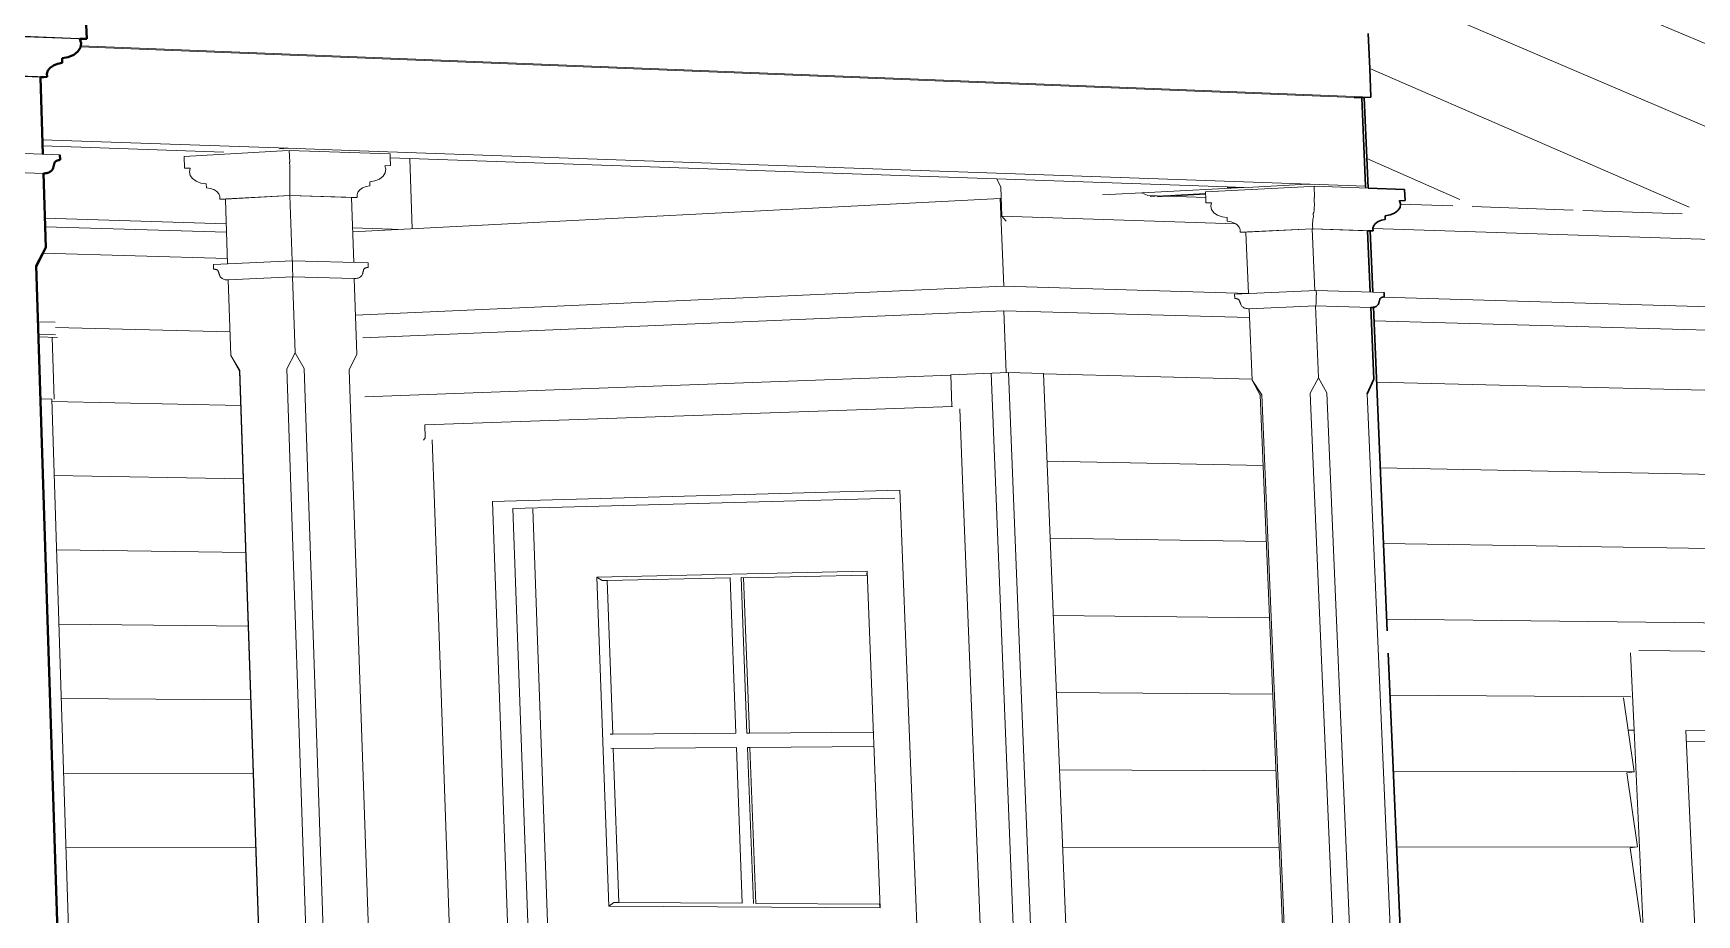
# Model space of a CAD drawing. Header units: inches. Extents: x -4969 to 16721, y 2489 to 24693.
# Drawn here: x 4130.7 to 4529.5, y 12931.1 to 13142.4 of the extents above; entities that cross this region are included whole.
import ezdxf

# ---------------------------------------------------------------- set-up
doc = ezdxf.new("R2010")
doc.units = ezdxf.units.IN
doc.header["$MEASUREMENT"] = 0
for name, color, linetype, lineweight in [('1', 1, 'Continuous', 9), ('2', 6, 'Continuous', 20), ('3', 3, 'Continuous', 30), ('4', 2, 'Continuous', 40)]:
    doc.layers.add(name, color=color, linetype=linetype, lineweight=lineweight)

msp = doc.modelspace()

# ---------------------------------------------------------------- linework, layer by layer
at = {"layer": '1'}
for p, q in [((4447.9724006, 13175.1549117), (4633.5155713, 13097.0273274)), ((4452.0085346, 13154.0967538), (4581.2349284, 13098.8313127)), ((4143.5088484, 13141.0713005), (4114.2282077, 13142.2502095)), ((4142.0331591, 13139.1913294), (4447.3935232, 13127.0223792)), ((4142.0704063, 13139.4185913), (4451.3803719, 13127.0772399)), ((4451.0827726, 13133.9581685), (4527.6438646, 13100.6805151)), ((4132.9125469, 13115.4326379), (4176.3849128, 13113.9221768)), ((4166.838442, 13112.8427716), (4191.8313839, 13114.3132604)), ((4189.6995981, 13114.7080643), (4191.8136894, 13114.8328465)), ((4191.8136894, 13114.8328465), (4206.5834466, 13114.3150875)), ((4192.1650919, 13111.5161319), (4192.0693813, 13114.3272632)), ((4192.13312, 13111.4520579), (4192.1650919, 13111.5161319)), ((4192.167808, 13110.5919455), (4192.13312, 13111.4520579)), ((4192.1936061, 13109.7089672), (4192.167808, 13110.5919455)), ((4192.2081758, 13108.8831769), (4192.1936061, 13109.7089672)), ((4192.210201, 13108.1893924), (4192.2081758, 13108.8831769)), ((4216.2891757, 13112.5356904), (4416.9570313, 13105.5634218)), ((4221.5252522, 13095.5265957), (4220.9344541, 13112.3742887)), ((4450.4171134, 13112.4242975), (4472.6924855, 13102.5766562)), ((4192.1770717, 13107.4310593), (4192.1995066, 13107.6903596)), ((4192.2089367, 13106.4950228), (4192.1770717, 13107.4310593)), ((4192.1841629, 13105.4393717), (4192.1841695, 13105.9335786)), ((4192.1926073, 13104.8476815), (4192.1841629, 13105.4393717)), ((4192.1841695, 13105.9335786), (4192.1926311, 13106.294255)), ((4192.2088853, 13104.2015993), (4192.1926073, 13104.8476815)), ((4192.1926311, 13106.294255), (4192.2089367, 13106.4950228)), ((4192.1995066, 13107.6903596), (4192.210201, 13108.1893924)), ((4399.5665057, 13104.3274351), (4420.9332206, 13105.4252681)), ((4411.7153752, 13104.4081135), (4436.8724038, 13105.6961233)), ((4423.0936552, 13105.5362728), (4434.6687599, 13106.1310085)), ((4434.6687599, 13106.1310085), (4436.8490366, 13106.2430323)), ((4436.8490366, 13106.2430323), (4450.1103284, 13105.7781532)), ((4436.8724038, 13105.6961233), (4437.7491442, 13105.7410114)), ((4437.8629887, 13103.077121), (4437.7491442, 13105.7410114)), ((4437.7491442, 13105.7410114), (4450.725387, 13105.2875052)), ((4175.3929879, 13102.622962), (4192.2318115, 13103.548142)), ((4176.762779, 13102.6395473), (4192.199881, 13103.4873835)), ((4192.199881, 13103.4873835), (4192.2318115, 13103.548142)), ((4192.199881, 13103.4873835), (4192.7309748, 13087.8846734)), ((4192.199881, 13103.4873835), (4206.9743235, 13103.0053472)), ((4192.2318115, 13103.548142), (4192.2088853, 13104.2015993)), ((4192.2318115, 13103.548142), (4208.3510455, 13103.0220165)), ((4207.2581934, 13094.7917787), (4362.4941595, 13102.787121)), ((4387.0361794, 13103.6836202), (4399.5665057, 13104.3274351)), ((4397.8788991, 13103.5068507), (4396.4245672, 13104.1660006)), ((4411.7728898, 13103.0325723), (4397.8788991, 13103.5068507)), ((4398.4320212, 13103.2951102), (4400.6959235, 13103.4106902)), ((4400.226054, 13103.2339476), (4402.4904082, 13103.3494345)), ((4401.5008631, 13103.4517851), (4411.7335183, 13103.9741971)), ((4403.2955081, 13103.3904963), (4411.7399163, 13103.8211793)), ((4437.7396248, 13103.0196171), (4437.8629887, 13103.077121)), ((4437.7943877, 13102.2040382), (4437.7396248, 13103.0196171)), ((4437.8144185, 13101.3676991), (4437.7943877, 13102.2040382)), ((4437.7979033, 13100.5864106), (4437.8144185, 13101.3676991)), ((4471.0551929, 13101.0089408), (4458.4826682, 13101.4381103)), ((4499.8634015, 13100.0255579), (4475.6900764, 13100.8507267)), ((4176.9613454, 13096.7105926), (4133.4675873, 13098.062041)), ((4362.916492, 13098.5317037), (4418.9675646, 13096.6953014)), ((4437.3971527, 13096.7760632), (4437.4163478, 13097.3357552)), ((4437.402225, 13096.1642786), (4437.3971527, 13096.7760632)), ((4437.4163478, 13097.3357552), (4437.4584207, 13097.8025889)), ((4437.4584207, 13097.8025889), (4437.5203182, 13098.1425123)), ((4437.5203182, 13098.1425123), (4437.5975414, 13098.3306669)), ((4437.5596466, 13099.2177258), (4437.6644543, 13099.460586)), ((4437.5975414, 13098.3306669), (4437.5596466, 13099.2177258)), ((4437.6644543, 13099.460586), (4437.7463518, 13099.9309476)), ((4437.7463518, 13099.9309476), (4437.7979033, 13100.5864106)), ((4526.0347497, 13099.1321857), (4502.1517195, 13099.947445)), ((4133.5324838, 13096.0310332), (4177.0287427, 13094.6981897)), ((4219.0947443, 13095.4014137), (4207.2243763, 13095.7702526)), ((4420.0603473, 13094.7141828), (4437.4311926, 13095.5449294)), ((4421.3839608, 13094.72908), (4437.3082403, 13095.4903889)), ((4437.3082403, 13095.4903889), (4437.4311926, 13095.5449294)), ((4437.3082403, 13095.4903889), (4437.9404031, 13080.6874013)), ((4437.3082403, 13095.4903889), (4450.573177, 13095.0576022)), ((4437.4311926, 13095.5449294), (4437.402225, 13096.1642786)), ((4437.4311926, 13095.5449294), (4451.9031364, 13095.0725708)), ((4133.01104, 13089.6941948), (4177.2397294, 13088.3983815)), ((4173.8608788, 13086.9547074), (4192.8159273, 13087.8888601)), ((4192.8520782, 13086.8268957), (4192.8159273, 13087.8888601)), ((4192.8159273, 13087.8888601), (4210.9608577, 13087.3574563)), ((4192.840385, 13086.5382302), (4192.8405108, 13086.5716579)), ((4192.8404334, 13086.502373), (4192.840385, 13086.5382302)), ((4192.8406556, 13086.4642979), (4192.8404334, 13086.502373)), ((4192.8405108, 13086.5716579), (4192.8408099, 13086.602459)), ((4192.8410504, 13086.4242294), (4192.8406556, 13086.4642979)), ((4192.8408099, 13086.602459), (4192.8412807, 13086.6304516)), ((4192.8416153, 13086.3824039), (4192.8410504, 13086.4242294)), ((4192.8412807, 13086.6304516), (4192.8419204, 13086.6554706)), ((4192.8423471, 13086.3390679), (4192.8416153, 13086.3824039)), ((4192.8419204, 13086.6554706), (4192.8427252, 13086.6773684)), ((4192.8432415, 13086.2944771), (4192.8423471, 13086.3390679)), ((4192.8427252, 13086.6773684), (4192.8434235, 13086.6915672)), ((4192.8442931, 13086.2488942), (4192.8432415, 13086.2944771)), ((4192.8434235, 13086.6915672), (4192.8441368, 13086.7054543)), ((4192.8441368, 13086.7054543), (4192.8448651, 13086.7190283)), ((4192.8734236, 13085.153237), (4192.8442931, 13086.2488942)), ((4192.8448651, 13086.7190283), (4192.8456081, 13086.7322878)), ((4192.8456081, 13086.7322878), (4192.846366, 13086.7452315)), ((4192.846366, 13086.7452315), (4192.8471385, 13086.7578583)), ((4192.8471385, 13086.7578583), (4192.8479257, 13086.7701668)), ((4192.8479257, 13086.7701668), (4192.8487274, 13086.782156)), ((4192.8487274, 13086.782156), (4192.8495436, 13086.7938246)), ((4192.8495436, 13086.7938246), (4192.8503742, 13086.8051715)), ((4192.8503742, 13086.8051715), (4192.8512191, 13086.8161955)), ((4192.8512191, 13086.8161955), (4192.8520782, 13086.8268957)), ((4192.8772786, 13084.9987823), (4192.8734236, 13085.153237)), ((4192.8803209, 13084.8490277), (4192.8772786, 13084.9987823)), ((4192.8825067, 13084.7061332), (4192.8803209, 13084.8490277)), ((4192.8838044, 13084.5721592), (4192.8825067, 13084.7061332)), ((4177.4113317, 13083.2745425), (4192.8627128, 13084.0144164)), ((4192.8627128, 13084.0144164), (4192.868104, 13084.0235599)), ((4192.8627128, 13084.0144164), (4207.645209, 13083.5937612)), ((4192.8627128, 13084.0144164), (4193.4822394, 13065.8136842)), ((4192.868104, 13084.0235599), (4192.8728158, 13084.0514458)), ((4192.8728158, 13084.0514458), (4192.8767802, 13084.097676)), ((4192.8767802, 13084.097676), (4192.8799398, 13084.1615876)), ((4192.8799398, 13084.1615876), (4192.8822491, 13084.2422628)), ((4192.8822491, 13084.2422628), (4192.8836746, 13084.3385412)), ((4192.8836746, 13084.3385412), (4192.8841956, 13084.4490372)), ((4192.8841956, 13084.4490372), (4192.8838044, 13084.5721592)), ((4207.9468996, 13074.8645624), (4363.3368624, 13081.7548485)), ((4363.3368624, 13081.7548485), (4422.0024731, 13080.0516127)), ((4418.6986346, 13079.86209), (4438.2533767, 13080.7008253)), ((4438.2963637, 13079.6944849), (4438.2533767, 13080.7008253)), ((4438.2533767, 13080.7008253), (4454.5423973, 13080.2237748)), ((4422.1575474, 13076.3716581), (4438.0963375, 13077.0359749)), ((4438.0963375, 13077.0359749), (4438.1169989, 13077.0441951)), ((4438.0963375, 13077.0359749), (4451.3675465, 13076.6583254)), ((4438.0963375, 13077.0359749), (4438.832894, 13059.7884593)), ((4438.1169989, 13077.0441951), (4438.1367489, 13077.0701798)), ((4438.1367489, 13077.0701798), (4438.1553027, 13077.1135578)), ((4438.1553027, 13077.1135578), (4438.1723927, 13077.1737071)), ((4438.1723927, 13077.1737071), (4438.1877723, 13077.2497637)), ((4438.1877723, 13077.2497637), (4438.2012197, 13077.3406338)), ((4438.2012197, 13077.3406338), (4438.2125405, 13077.4450094)), ((4438.2125405, 13077.4450094), (4438.2215713, 13077.5613872)), ((4438.218485, 13079.1920936), (4438.2189798, 13079.2342999)), ((4438.2184858, 13079.1489374), (4438.218485, 13079.1920936)), ((4438.2287916, 13078.3710742), (4438.2184858, 13079.1489374)), ((4438.2189798, 13079.2342999), (4438.2199674, 13079.2753075)), ((4438.2199674, 13079.2753075), (4438.2214418, 13079.3148746)), ((4438.2214418, 13079.3148746), (4438.2233944, 13079.3527678)), ((4438.2215713, 13077.5613872), (4438.2281817, 13077.6880903)), ((4438.2233944, 13079.3527678), (4438.2258137, 13079.3887637)), ((4438.2258137, 13079.3887637), (4438.2286854, 13079.4226499)), ((4438.2281817, 13077.6880903), (4438.2322759, 13077.8232922)), ((4438.2286854, 13079.4226499), (4438.2319927, 13079.4542267)), ((4438.2327164, 13078.1113), (4438.2287916, 13078.3710742)), ((4438.2319927, 13079.4542267), (4438.235716, 13079.4833075)), ((4438.2322759, 13077.8232922), (4438.2337948, 13077.9650436)), ((4438.2337948, 13077.9650436), (4438.2327164, 13078.1113)), ((4438.235716, 13079.4833075), (4438.2398334, 13079.509721)), ((4438.2398334, 13079.509721), (4438.2443206, 13079.5333112)), ((4438.2443206, 13079.5333112), (4438.2491513, 13079.5539388)), ((4438.2491513, 13079.5539388), (4438.2529345, 13079.5673)), ((4438.2529345, 13079.5673), (4438.2567465, 13079.5803654)), ((4438.2567465, 13079.5803654), (4438.2605868, 13079.5931337)), ((4438.2605868, 13079.5931337), (4438.2644551, 13079.6056037)), ((4438.2644551, 13079.6056037), (4438.268351, 13079.6177741)), ((4438.268351, 13079.6177741), (4438.2722741, 13079.6296439)), ((4438.2722741, 13079.6296439), (4438.2762241, 13079.6412117)), ((4438.2762241, 13079.6412117), (4438.2802006, 13079.6524766)), ((4438.2802006, 13079.6524766), (4438.2842032, 13079.6634374)), ((4438.2842032, 13079.6634374), (4438.2882315, 13079.6740931)), ((4438.2882315, 13079.6740931), (4438.2922851, 13079.6844426)), ((4438.2922851, 13079.6844426), (4438.2963637, 13079.6944849)), ((4454.1181158, 13079.1198607), (5006.9300524, 13063.0694394)), ((4131.8272832, 13073.2663982), (4135.9429145, 13073.160156)), ((4209.6574685, 13069.3868048), (4363.3526347, 13075.8958729)), ((4363.3526347, 13075.8958729), (4422.2464157, 13074.2627879)), ((4452.1012584, 13073.4349332), (4967.161356, 13059.1526631)), ((4131.9256837, 13070.1785339), (4136.0416783, 13070.0749697)), ((4131.9443784, 13069.5918824), (4136.5102093, 13069.4775662)), ((4135.7115849, 13054.6875963), (4135.2375353, 13069.5094305)), ((4135.983582, 13071.8897816), (4177.8284183, 13070.8208359)), ((4193.4822394, 13065.8136842), (4191.4904925, 13061.9783747)), ((4195.6324779, 13062.01501), (4193.4822394, 13065.8136842)), ((4180.2414551, 13061.5289274), (4190.4752325, 12756.6371084)), ((4191.4904925, 13061.9783747), (4201.888198, 12755.8350326)), ((4195.6324779, 13062.01501), (4206.0785088, 12755.7696507)), ((4350.6282069, 13060.5415058), (4364.4727003, 13061.056869)), ((4373.7294702, 12724.6459782), (4360.3026467, 13060.9016382)), ((4364.4727003, 13061.056869), (4372.8597243, 13060.8511799)), ((4372.8597243, 13060.8511799), (4386.4295026, 12724.7515354)), ((4386.4421494, 12724.7505712), (4372.8721655, 13060.8516409)), ((4210.1482759, 13055.2098983), (4350.6320517, 13060.4443859)), ((4350.9295154, 13052.9303723), (4350.6282069, 13060.5415058)), ((4422.8684041, 13059.5028341), (4372.864893, 13060.7231593)), ((4438.832894, 13059.7884593), (4436.7989887, 13056.1583975)), ((4440.8000558, 13056.1912814), (4438.832894, 13059.7884593)), ((4959.2352593, 13046.4129145), (4452.734539, 13058.7739574)), ((4132.4170313, 13054.7597541), (4135.1016356, 13054.7009592)), ((4135.1016356, 13054.7009592), (4141.5233546, 12853.9088104)), ((4180.4362846, 13053.1770847), (4135.1187949, 13054.1644265)), ((4351.0885112, 13052.8989974), (4224.5313961, 13048.5100439)), ((4425.1952797, 13055.7548811), (4437.3883639, 12766.9351045)), ((4436.7989887, 13056.1583975), (4449.1585742, 12766.2158117)), ((4440.8000558, 13056.1912814), (4453.2045758, 12766.1571918)), ((4450.456973, 13055.9618902), (4462.9328783, 12766.5661051)), ((4352.8109818, 13052.3423834), (4353.5655758, 13033.3068826)), ((4224.2297739, 13044.8442184), (4224.6389246, 13045.4478581)), ((4224.6389246, 13045.4478581), (4224.5313961, 13048.5100439)), ((4226.863726, 13029.7635594), (4226.330811, 13044.914342)), ((4373.7087646, 13039.8219387), (4425.5524983, 13038.7981415)), ((4453.6213368, 13038.2438451), (4962.0623964, 13028.2032778)), ((4135.6875705, 13036.3801412), (4181.0274541, 13035.5629654)), ((4353.5655758, 13033.3068826), (4365.2401454, 12738.6575521)), ((4226.863726, 13029.7635594), (4226.8508279, 13029.7632132)), ((4226.8508279, 13029.7632132), (4236.7549301, 12747.9363324)), ((4240.8084733, 13030.1530899), (4250.9019329, 12746.9142158)), ((4245.693465, 13028.4635384), (4337.2352486, 13030.9647637)), ((4245.693465, 13028.4635384), (4255.7253416, 12748.5360912)), ((4250.4223339, 13028.3671117), (4260.459368, 12749.5938052)), ((4374.4545886, 13021.3491834), (4426.3231347, 13020.5384602)), ((4136.2570616, 13018.5734863), (4181.6193602, 13017.9269009)), ((4454.4050802, 13020.0995297), (4963.0438433, 13012.1493309)), ((4330.5814823, 13013.4262319), (4265.8067867, 13012.0427577)), ((4330.5352107, 13012.547969), (4330.5814823, 13013.4262319)), ((4330.5814823, 13013.4262319), (4333.7132839, 12932.7398355)), ((4268.6883282, 12933.1537043), (4265.8067867, 13012.0427577)), ((4265.8067867, 13012.0427577), (4267.075343, 13011.2117105)), ((4268.2580072, 13011.1962693), (4267.075343, 13011.2117105)), ((4268.2580072, 13011.1962693), (4297.7286421, 13011.8164075)), ((4269.6075495, 12974.3355372), (4268.2580072, 13011.1962693)), ((4299.1309058, 12974.5744805), (4297.7278755, 13011.8367654)), ((4300.371917, 13011.8924216), (4300.9657774, 13011.8845227)), ((4301.7797187, 12974.5959183), (4300.371917, 13011.8924216)), ((4300.9657774, 13011.8845227), (4330.5368095, 13012.506776)), ((4302.3738061, 12974.6007266), (4300.9657774, 13011.8845227)), ((4375.2013868, 13002.8523018), (4427.0947658, 13002.2552069)), ((4455.189829, 13001.9319398), (4964.0264036, 12996.0771711)), ((4136.8272694, 13000.7444196), (4182.2120041, 13000.26885)), ((4513.6418164, 12993.8967311), (4514.4816443, 12975.3346878)), ((4515.6244141, 12994.4300618), (4717.6645088, 12992.422086)), ((4137.3981954, 12982.8928988), (4182.8053874, 12982.5887716)), ((4375.9491609, 12984.3312466), (4427.8673938, 12983.948336)), ((4455.975585, 12983.7410307), (4513.6693625, 12983.3155239)), ((4513.0352099, 12975.3236638), (4511.9158786, 12983.0470696)), ((4269.6075495, 12974.3355372), (4269.0159825, 12974.3307494)), ((4299.1309058, 12974.5744805), (4269.6075495, 12974.3355372)), ((4302.3738061, 12974.6007266), (4301.7797187, 12974.5959183)), ((4331.9987004, 12974.8404917), (4302.3738061, 12974.6007266)), ((4514.4805885, 12975.3346796), (4513.0352099, 12975.3236638)), ((4513.0352099, 12975.3236638), (4514.4823729, 12965.3398856)), ((4514.4805885, 12975.3346796), (4514.4816443, 12975.3346878)), ((4514.4805885, 12975.3346796), (4528.4228997, 12667.4005283)), ((4526.8453157, 12975.2661918), (4540.8814535, 12668.2180566)), ((4705.2689451, 12974.2779233), (4526.8453157, 12975.2661918)), ((4269.138814, 12970.9738774), (4269.7307942, 12970.9713364)), ((4269.7307942, 12970.9713364), (4299.2588893, 12971.1754394)), ((4271.0843835, 12933.9980228), (4269.7307942, 12970.9713364)), ((4300.6654772, 12933.818667), (4299.2588893, 12971.1754394)), ((4303.3197354, 12933.7966816), (4301.9078845, 12971.200458)), ((4301.9078845, 12971.200458), (4302.5023228, 12971.1978584)), ((4302.5023228, 12971.1978584), (4332.1321282, 12971.4026635)), ((4303.914847, 12933.7989662), (4302.5023228, 12971.1978584)), ((4694.3480334, 12971.8621916), (4526.9630921, 12972.6897686)), ((4376.6979129, 12965.7859703), (4428.6410204, 12965.6178017)), ((4456.7623502, 12965.5267574), (4514.4823729, 12965.3398856)), ((4512.7273331, 12965.0813662), (4514.4823729, 12965.3398856)), ((4512.7273331, 12965.0813662), (4515.2964145, 12947.341448)), ((4137.9698408, 12965.0188814), (4183.3995113, 12964.8866245)), ((4138.5422071, 12947.1223249), (4183.9943773, 12947.1623673)), ((4377.4476447, 12947.2164255), (4429.4156477, 12947.2635581)), ((4457.5501266, 12947.2890748), (4515.2964145, 12947.341448)), ((4513.5398675, 12947.0928996), (4515.2964145, 12947.341448)), ((4513.5398675, 12947.0928996), (4516.1114892, 12929.3201676)), ((4268.6883282, 12933.1537043), (4269.8992267, 12933.993557)), ((4333.7132839, 12932.7398355), (4268.6883282, 12933.1537043)), ((4271.0843835, 12933.9980228), (4269.8992267, 12933.993557)), ((4271.0843835, 12933.9980228), (4300.6654772, 12933.818667)), ((4303.914847, 12933.7989662), (4333.5985753, 12933.6189874)), ((4333.7132839, 12932.7398355), (4333.5990378, 12933.6070724))]:
    msp.add_line(p, q, dxfattribs=at)
at = {"layer": '2'}
for p, q in [((4114.2272457, 13142.1592058), (4141.8775716, 13141.0464679)), ((4114.5040391, 13132.5937131), (4132.3860446, 13131.9101064)), ((4114.5051301, 13132.6799373), (4134.0153198, 13131.9337324)), ((4132.8656831, 13116.899293), (4191.8136894, 13114.8328465)), ((4115.0939793, 13114.0607832), (4137.0590432, 13113.3068217)), ((4166.9307917, 13110.0570907), (4166.838442, 13112.8427716)), ((4192.0693813, 13114.3272632), (4206.6005777, 13113.8194131)), ((4206.5834466, 13114.3150875), (4436.8490366, 13106.2430323)), ((4206.6005777, 13113.8194131), (4216.2561483, 13113.4819609)), ((4216.2823702, 13112.7306766), (4216.2561483, 13113.4819609)), ((4216.2891757, 13112.5356904), (4216.2823702, 13112.7306766)), ((4115.2299038, 13109.4178293), (4133.1238041, 13108.8211145)), ((4168.2983911, 13110.0744747), (4166.9307917, 13110.0570907)), ((4166.9307917, 13110.0570907), (4168.2846688, 13110.0112603)), ((4168.1105149, 13109.2089826), (4168.2846688, 13110.0112603)), ((4168.3101142, 13108.3436178), (4168.1105149, 13109.2089826)), ((4168.2846688, 13110.0112603), (4168.2983911, 13110.0744747)), ((4214.5632126, 13108.1279559), (4215.0822138, 13108.9316714)), ((4214.9756179, 13110.6678034), (4216.3537585, 13110.6853213)), ((4214.9929023, 13110.6077222), (4214.9756179, 13110.6678034)), ((4214.9929023, 13110.6077222), (4216.3537585, 13110.6853213)), ((4215.2239482, 13109.8046009), (4214.9929023, 13110.6077222)), ((4215.0822138, 13108.9316714), (4215.2239482, 13109.8046009)), ((4216.3537585, 13110.6853213), (4216.2891757, 13112.5356904)), ((4168.8792234, 13107.5564873), (4168.3101142, 13108.3436178)), ((4169.7665416, 13106.9186678), (4168.8792234, 13107.5564873)), ((4170.8920274, 13106.487796), (4169.7665416, 13106.9186678)), ((4172.1540888, 13106.3028551), (4170.8920274, 13106.487796)), ((4172.1850647, 13105.3735446), (4172.1540888, 13106.3028551)), ((4173.1203074, 13105.2274457), (4172.1850647, 13105.3735446)), ((4173.9650721, 13104.9168625), (4173.1203074, 13105.2274457)), ((4174.6576655, 13104.4644316), (4173.9650721, 13104.9168625)), ((4208.5102219, 13104.3105399), (4208.963951, 13104.8848892)), ((4208.963951, 13104.8848892), (4209.6289417, 13105.3552739)), ((4209.6289417, 13105.3552739), (4210.4567186, 13105.6873763)), ((4210.4567186, 13105.6873763), (4211.3869269, 13105.8569494)), ((4211.3545598, 13106.7891592), (4212.6110952, 13107.0060144)), ((4211.3869269, 13105.8569494), (4211.3545598, 13106.7891592)), ((4212.6110952, 13107.0060144), (4213.7138941, 13107.46613)), ((4213.7138941, 13107.46613), (4214.5632126, 13108.1279559)), ((4362.635698, 13105.538219), (4361.6688274, 13107.4844281)), ((4362.916492, 13098.5317037), (4362.635698, 13105.538219)), ((4416.9648495, 13105.3772727), (4416.9570313, 13105.5634218)), ((4416.9570313, 13105.5634218), (4420.9332206, 13105.4252681)), ((4416.9648495, 13105.3772727), (4420.9332206, 13105.4252681)), ((4420.9332206, 13105.4252681), (4423.0936552, 13105.5362728)), ((4175.1474827, 13103.9031606), (4174.6576655, 13104.4644316)), ((4175.3987165, 13103.2740223), (4175.1474827, 13103.9031606)), ((4175.3929879, 13102.622962), (4175.3987165, 13103.2740223)), ((4176.762779, 13102.6395473), (4175.3929879, 13102.622962)), ((4176.7648196, 13102.578618), (4175.3929879, 13102.622962)), ((4176.762779, 13102.6395473), (4176.7648196, 13102.578618)), ((4176.7648196, 13102.578618), (4177.2824321, 13087.1233302)), ((4206.9743235, 13103.0053472), (4208.3510455, 13103.0220165)), ((4206.9743235, 13103.0053472), (4206.9763338, 13102.9471816)), ((4208.3510455, 13103.0220165), (4206.9763338, 13102.9471816)), ((4206.9763338, 13102.9471816), (4207.5116404, 13087.4584722)), ((4208.3008294, 13103.674113), (4208.5102219, 13104.3105399)), ((4208.3510455, 13103.0220165), (4208.3008294, 13103.674113)), ((4363.3368624, 13081.7548485), (4362.4941595, 13102.787121)), ((4362.4941595, 13102.787121), (4362.746292, 13102.7786223)), ((4411.7335183, 13103.9741971), (4411.7153752, 13104.4081135)), ((4411.7728898, 13103.0325723), (4411.7335183, 13103.9741971)), ((4411.8258027, 13101.7670882), (4411.7728898, 13103.0325723)), ((4413.147403, 13101.7827042), (4411.8258027, 13101.7670882)), ((4411.8258027, 13101.7670882), (4413.1346213, 13101.722783)), ((4412.9724056, 13100.962302), (4413.1346213, 13101.722783)), ((4413.1718851, 13100.1417793), (4412.9724056, 13100.962302)), ((4413.1346213, 13101.722783), (4413.147403, 13101.7827042)), ((4363.9588783, 13097.3420215), (4362.916492, 13098.5317037)), ((4413.7278815, 13099.395199), (4413.1718851, 13100.1417793)), ((4414.5902694, 13098.7899777), (4413.7278815, 13099.395199)), ((4415.6812497, 13098.3808053), (4414.5902694, 13098.7899777)), ((4416.90234, 13098.204699), (4415.6812497, 13098.3808053)), ((4416.9393311, 13097.323683), (4416.90234, 13098.204699)), ((4417.8442706, 13097.1846065), (4416.9393311, 13097.323683)), ((4418.6630128, 13096.8896552), (4417.8442706, 13097.1846065)), ((4418.9675646, 13096.6953014), (4418.6630128, 13096.8896552)), ((4419.3357671, 13096.4603281), (4418.9675646, 13096.6953014)), ((4419.8133814, 13095.9279477), (4419.3357671, 13096.4603281)), ((4419.9822829, 13095.5209327), (4419.8133814, 13095.9279477)), ((4420.060944, 13095.3313775), (4419.9822829, 13095.5209327)), ((4420.0603473, 13094.7141828), (4420.060944, 13095.3313775)), ((4421.3839608, 13094.72908), (4420.0603473, 13094.7141828)), ((4421.3863949, 13094.6713188), (4420.0603473, 13094.7141828)), ((4421.3839608, 13094.72908), (4421.3863949, 13094.6713188)), ((4421.3863949, 13094.6713188), (4422.0044845, 13080.0038834)), ((4451.8560133, 13095.6177766), (5006.4758271, 13077.4467578)), ((4173.8960751, 13085.8999703), (4173.8608788, 13086.9547074)), ((4173.9455577, 13085.8918045), (4173.8960751, 13085.8999703)), ((4173.9949239, 13085.8833102), (4173.9455577, 13085.8918045)), ((4174.044169, 13085.8744882), (4173.9949239, 13085.8833102)), ((4174.0932881, 13085.8653395), (4174.044169, 13085.8744882)), ((4174.1422765, 13085.8558649), (4174.0932881, 13085.8653395)), ((4174.1911297, 13085.8460652), (4174.1422765, 13085.8558649)), ((4174.2398428, 13085.8359415), (4174.1911297, 13085.8460652)), ((4174.2884112, 13085.8254947), (4174.2398428, 13085.8359415)), ((4174.3368302, 13085.8147258), (4174.2884112, 13085.8254947)), ((4174.3850952, 13085.8036358), (4174.3368302, 13085.8147258)), ((4174.4332015, 13085.7922258), (4174.3850952, 13085.8036358)), ((4174.4811446, 13085.7804969), (4174.4332015, 13085.7922258)), ((4174.5441495, 13085.7618603), (4174.4811446, 13085.7804969)), ((4174.6048961, 13085.7400036), (4174.5441495, 13085.7618603)), ((4174.663026, 13085.7150557), (4174.6048961, 13085.7400036)), ((4174.7181962, 13085.6871638), (4174.663026, 13085.7150557)), ((4174.7700811, 13085.6564924), (4174.7181962, 13085.6871638)), ((4174.8183745, 13085.6232225), (4174.7700811, 13085.6564924)), ((4174.8627914, 13085.5875503), (4174.8183745, 13085.6232225)), ((4174.9030696, 13085.5496863), (4174.8627914, 13085.5875503)), ((4174.9389715, 13085.5098539), (4174.9030696, 13085.5496863)), ((4174.970285, 13085.4682881), (4174.9389715, 13085.5098539)), ((4174.9968254, 13085.4252341), (4174.970285, 13085.4682881)), ((4175.018436, 13085.380946), (4174.9968254, 13085.4252341)), ((4175.0503727, 13085.2918254), (4175.018436, 13085.380946)), ((4175.0820276, 13085.2026586), (4175.0503727, 13085.2918254)), ((4175.1134007, 13085.1134461), (4175.0820276, 13085.2026586)), ((4175.1444919, 13085.0241884), (4175.1134007, 13085.1134461)), ((4175.1753009, 13084.9348857), (4175.1444919, 13085.0241884)), ((4175.2058276, 13084.8455386), (4175.1753009, 13084.9348857)), ((4175.2360719, 13084.7561475), (4175.2058276, 13084.8455386)), ((4175.2660336, 13084.6667127), (4175.2360719, 13084.7561475)), ((4209.611882, 13084.6728347), (4209.6347287, 13084.7632363)), ((4209.6347287, 13084.7632363), (4209.6578629, 13084.8536027)), ((4209.6578629, 13084.8536027), (4209.6812845, 13084.9439334)), ((4209.6812845, 13084.9439334), (4209.7049936, 13085.0342281)), ((4209.7049936, 13085.0342281), (4209.7289898, 13085.1244864)), ((4209.7289898, 13085.1244864), (4209.7532732, 13085.2147078)), ((4209.7532732, 13085.2147078), (4209.7778435, 13085.3048919)), ((4209.7778435, 13085.3048919), (4209.8027008, 13085.3950383)), ((4209.8027008, 13085.3950383), (4209.8278449, 13085.4851467)), ((4209.8278449, 13085.4851467), (4209.8532756, 13085.5752165)), ((4209.8532756, 13085.5752165), (4209.8789929, 13085.6652474)), ((4209.8789929, 13085.6652474), (4209.9049966, 13085.7552389)), ((4209.9049966, 13085.7552389), (4209.9236869, 13085.8000838)), ((4209.9236869, 13085.8000838), (4209.9474154, 13085.8437985)), ((4209.9474154, 13085.8437985), (4209.9760422, 13085.8861253)), ((4209.9760422, 13085.8861253), (4210.0093984, 13085.9268145)), ((4210.0093984, 13085.9268145), (4210.0472872, 13085.965626)), ((4210.0472872, 13085.965626), (4210.0894853, 13086.0023309)), ((4210.0894853, 13086.0023309), (4210.1357438, 13086.0367127)), ((4210.1357438, 13086.0367127), (4210.1857897, 13086.0685686)), ((4210.1857897, 13086.0685686), (4210.2393279, 13086.0977106)), ((4210.2393279, 13086.0977106), (4210.2960427, 13086.1239667)), ((4210.2960427, 13086.1239667), (4210.3555995, 13086.1471822)), ((4210.3555995, 13086.1471822), (4210.417647, 13086.1672199)), ((4210.417647, 13086.1672199), (4210.46503, 13086.1800099)), ((4210.46503, 13086.1800099), (4210.5125995, 13086.1924841)), ((4210.5125995, 13086.1924841), (4210.5603512, 13086.2046412)), ((4210.5603512, 13086.2046412), (4210.6082803, 13086.21648)), ((4210.6082803, 13086.21648), (4210.6563822, 13086.2279994)), ((4210.6563822, 13086.2279994), (4210.7046525, 13086.2391983)), ((4210.7046525, 13086.2391983), (4210.7530864, 13086.2500757)), ((4210.7530864, 13086.2500757), (4210.8016792, 13086.2606304)), ((4210.8016792, 13086.2606304), (4210.8504265, 13086.2708615)), ((4210.8504265, 13086.2708615), (4210.8993233, 13086.280768)), ((4210.8993233, 13086.280768), (4210.9483652, 13086.2903488)), ((4210.9483652, 13086.2903488), (4210.9975473, 13086.2996032)), ((4210.9975473, 13086.2996032), (4210.9608577, 13087.3574563)), ((4175.2957126, 13084.5772347), (4175.2660336, 13084.6667127)), ((4175.3251087, 13084.487714), (4175.2957126, 13084.5772347)), ((4175.3542218, 13084.3981509), (4175.3251087, 13084.487714)), ((4175.3830518, 13084.3085459), (4175.3542218, 13084.3981509)), ((4175.4445708, 13084.1578485), (4175.3830518, 13084.3085459)), ((4175.5321772, 13084.0131113), (4175.4445708, 13084.1578485)), ((4175.6446107, 13083.8764183), (4175.5321772, 13084.0131113)), ((4175.7802534, 13083.7497378), (4175.6446107, 13083.8764183)), ((4175.9371535, 13083.6348943), (4175.7802534, 13083.7497378)), ((4176.1130527, 13083.533542), (4175.9371535, 13083.6348943)), ((4176.3054191, 13083.4471411), (4176.1130527, 13083.533542)), ((4176.5114835, 13083.3769364), (4176.3054191, 13083.4471411)), ((4176.728279, 13083.3239402), (4176.5114835, 13083.3769364)), ((4176.9526838, 13083.2889165), (4176.728279, 13083.3239402)), ((4177.1814664, 13083.2723708), (4176.9526838, 13083.2889165)), ((4177.4113317, 13083.2745425), (4177.1814664, 13083.2723708)), ((4177.4116218, 13083.2658799), (4177.1814664, 13083.2723708)), ((4177.4113317, 13083.2745425), (4178.0175077, 13065.1748538)), ((4207.645209, 13083.5937612), (4207.8761785, 13083.5964557)), ((4207.645209, 13083.5937612), (4207.6454944, 13083.5855038)), ((4207.8761785, 13083.5964557), (4207.6454944, 13083.5855038)), ((4207.6454944, 13083.5855038), (4208.2722607, 13065.4504767)), ((4207.8761785, 13083.5964557), (4208.1047997, 13083.6178781)), ((4208.1047997, 13083.6178781), (4208.3277791, 13083.6577206)), ((4208.3277791, 13083.6577206), (4208.5419042, 13083.7154103)), ((4208.5419042, 13083.7154103), (4208.7440897, 13083.7901168)), ((4208.7440897, 13083.7901168), (4208.9314221, 13083.8807645)), ((4208.9314221, 13083.8807645), (4209.101202, 13083.986048)), ((4209.101202, 13083.986048), (4209.2509824, 13084.1044507)), ((4209.2509824, 13084.1044507), (4209.3786048, 13084.234267)), ((4209.3786048, 13084.234267), (4209.4822299, 13084.3736265)), ((4209.4822299, 13084.3736265), (4209.5603643, 13084.5205212)), ((4209.5603643, 13084.5205212), (4209.611882, 13084.6728347)), ((4418.7406513, 13078.8622419), (4418.6986346, 13079.86209)), ((4418.7885319, 13078.8544746), (4418.7406513, 13078.8622419)), ((4418.8363023, 13078.8463961), (4418.7885319, 13078.8544746)), ((4418.8839581, 13078.838007), (4418.8363023, 13078.8463961)), ((4418.9314947, 13078.8293083), (4418.8839581, 13078.838007)), ((4418.9789075, 13078.8203007), (4418.9314947, 13078.8293083)), ((4419.0261919, 13078.810985), (4418.9789075, 13078.8203007)), ((4419.0733435, 13078.8013623), (4419.0261919, 13078.810985)), ((4419.1203577, 13078.7914333), (4419.0733435, 13078.8013623)), ((4419.1672299, 13078.7811991), (4419.1203577, 13078.7914333)), ((4419.2139557, 13078.7706607), (4419.1672299, 13078.7811991)), ((4419.2605306, 13078.7598189), (4419.2139557, 13078.7706607)), ((4419.3069501, 13078.748675), (4419.2605306, 13078.7598189)), ((4419.3679772, 13078.7309749), (4419.3069501, 13078.748675)), ((4419.4268464, 13078.7102236), (4419.3679772, 13078.7309749)), ((4419.4832103, 13078.6865435), (4419.4268464, 13078.7102236)), ((4419.5367364, 13078.6600742), (4419.4832103, 13078.6865435)), ((4419.5871088, 13078.630972), (4419.5367364, 13078.6600742)), ((4419.6340301, 13078.5994084), (4419.5871088, 13078.630972)), ((4419.6772235, 13078.5655697), (4419.6340301, 13078.5994084)), ((4419.7164341, 13078.5296556), (4419.6772235, 13078.5655697)), ((4419.7514305, 13078.4918778), (4419.7164341, 13078.5296556)), ((4419.782006, 13078.4524594), (4419.7514305, 13078.4918778)), ((4419.8079802, 13078.4116329), (4419.782006, 13078.4524594)), ((4419.8291999, 13078.3696393), (4419.8079802, 13078.4116329)), ((4419.8607383, 13078.2851418), (4419.8291999, 13078.3696393)), ((4419.8920048, 13078.2006008), (4419.8607383, 13078.2851418)), ((4419.9229993, 13078.1160166), (4419.8920048, 13078.2006008)), ((4419.9537217, 13078.0313897), (4419.9229993, 13078.1160166)), ((4419.9841717, 13077.9467205), (4419.9537217, 13078.0313897)), ((4420.0143493, 13077.8620093), (4419.9841717, 13077.9467205)), ((4420.0442542, 13077.7772566), (4420.0143493, 13077.8620093)), ((4420.0738864, 13077.6924628), (4420.0442542, 13077.7772566)), ((4420.1032457, 13077.6076281), (4420.0738864, 13077.6924628)), ((4420.1323319, 13077.5227532), (4420.1032457, 13077.6076281)), ((4420.161145, 13077.4378382), (4420.1323319, 13077.5227532)), ((4420.1896847, 13077.3528837), (4420.161145, 13077.4378382)), ((4420.2502771, 13077.2100009), (4420.1896847, 13077.3528837)), ((4420.3360339, 13077.0727542), (4420.2502771, 13077.2100009)), ((4420.4457212, 13076.9431198), (4420.3360339, 13077.0727542)), ((4420.5777608, 13076.8229646), (4420.4457212, 13076.9431198)), ((4420.7302523, 13076.7140188), (4420.5777608, 13076.8229646)), ((4420.9010011, 13076.6178519), (4420.7302523, 13076.7140188)), ((4363.9478621, 13061.0373319), (4363.3526347, 13075.8958729)), ((4421.0875491, 13076.5358492), (4420.9010011, 13076.6178519)), ((4421.2872109, 13076.4691923), (4421.0875491, 13076.5358492)), ((4421.4971118, 13076.418842), (4421.2872109, 13076.4691923)), ((4421.7142292, 13076.3855244), (4421.4971118, 13076.418842)), ((4421.9354364, 13076.3697202), (4421.7142292, 13076.3855244)), ((4422.1575474, 13076.3716581), (4421.9354364, 13076.3697202)), ((4422.1578934, 13076.3634464), (4421.9354364, 13076.3697202)), ((4422.1575474, 13076.3716581), (4422.8805374, 13059.2149057)), ((4180.2414551, 13061.5289274), (4178.0175077, 13065.1748538)), ((4178.0175077, 13065.1748538), (4180.1603872, 13061.3975521)), ((4208.2722607, 13065.4504767), (4206.3899718, 13061.7594757)), ((4180.1603872, 13061.3975521), (4180.2414551, 13061.5289274)), ((4180.1603872, 13061.3975521), (4190.3809658, 12756.8715451)), ((4206.3899718, 13061.7594757), (4216.927841, 12756.2256847)), ((4360.3026467, 13060.9016382), (4360.3003052, 13060.901551)), ((4360.3003052, 13060.901551), (4373.72709, 12724.6461605)), ((4377.9684077, 12724.3212322), (4364.4727003, 13061.056869)), ((4425.1952797, 13055.7548811), (4422.8805374, 13059.2149057)), ((4422.8805374, 13059.2149057), (4424.841831, 13055.636899)), ((4424.841831, 13055.636899), (4425.1952797, 13055.7548811)), ((4424.841831, 13055.636899), (4437.0174011, 12767.1454041)), ((4240.8084733, 13030.1530899), (4338.4723956, 13032.8852657)), ((4338.4723956, 13032.8852657), (4349.9300212, 12739.7636819))]:
    msp.add_line(p, q, dxfattribs=at)
at = {"layer": '3'}
for p, q in [((4451.0827726, 13133.9581685), (4450.7188985, 13142.3711427)), ((4451.3803719, 13127.0772399), (4451.0827726, 13133.9581685)), ((4447.3935232, 13127.0223792), (4451.3803719, 13127.0772399)), ((4447.3935232, 13127.0223792), (4449.1962211, 13126.9505396)), ((4449.1962211, 13126.9505396), (4449.7881694, 13126.9848779)), ((4450.1103284, 13105.7781532), (4449.1962211, 13126.9505396)), ((4449.7881694, 13126.9848779), (4451.3803719, 13127.0772399)), ((4449.7881694, 13126.9848779), (4450.725387, 13105.2875052)), ((4450.1103284, 13105.7781532), (4450.1306141, 13105.3082919)), ((4450.725387, 13105.2875052), (4459.4615162, 13104.9821866)), ((4459.5768394, 13102.3313132), (4459.4615162, 13104.9821866)), ((4457.8662726, 13099.9084402), (4458.3616228, 13100.6699173)), ((4458.2605519, 13102.2658819), (4458.2455873, 13102.3155831)), ((4458.2605519, 13102.2658819), (4459.5768394, 13102.3313132)), ((4458.4919845, 13101.4972356), (4458.2605519, 13102.2658819)), ((4458.3616228, 13100.6699173), (4458.4826682, 13101.4381103)), ((4458.4826682, 13101.4381103), (4458.4919845, 13101.4972356)), ((4452.0472159, 13096.2938139), (4452.4812469, 13096.8379406)), ((4452.4812469, 13096.8379406), (4453.1201626, 13097.2833927)), ((4453.1201626, 13097.2833927), (4453.9173855, 13097.5976709)), ((4453.9173855, 13097.5976709), (4454.814786, 13097.7578298)), ((4454.7765003, 13098.6414511), (4455.9888024, 13098.8462203)), ((4454.814786, 13097.7578298), (4454.7765003, 13098.6414511)), ((4455.9888024, 13098.8462203), (4457.0507407, 13099.2816574)), ((4457.0507407, 13099.2816574), (4457.8662726, 13099.9084402)), ((4450.573177, 13095.0576022), (4451.9031364, 13095.0725708)), ((4450.573177, 13095.0576022), (4450.5752504, 13095.0095759)), ((4451.9031364, 13095.0725708), (4450.5752504, 13095.0095759)), ((4450.5752504, 13095.0095759), (4451.2093976, 13080.3213872)), ((4451.1681271, 13095.0377019), (4451.804551, 13080.3039571)), ((4451.8497106, 13095.6906969), (4452.0472159, 13096.2938139)), ((4451.8560133, 13095.6177766), (4451.8497106, 13095.6906969)), ((4451.9031364, 13095.0725708), (4451.8560133, 13095.6177766)), ((4451.8113709, 13076.6809412), (4452.0264885, 13076.7185864)), ((4452.0264885, 13076.7185864), (4452.2329172, 13076.7731515)), ((4452.2329172, 13076.7731515), (4452.4276829, 13076.8438513)), ((4452.4276829, 13076.8438513), (4452.607979, 13076.9296678)), ((4452.607979, 13076.9296678), (4452.7712075, 13077.0293652)), ((4452.7712075, 13077.0293652), (4452.9150159, 13077.1415073)), ((4452.9150159, 13077.1415073), (4453.0373319, 13077.2644788)), ((4453.0373319, 13077.2644788), (4453.1363928, 13077.3965079)), ((4453.1363928, 13077.3965079), (4453.2107708, 13077.5356923)), ((4453.2107708, 13077.5356923), (4453.2593942, 13077.6800267)), ((4453.2593942, 13077.6800267), (4453.2807853, 13077.7656966)), ((4453.2807853, 13077.7656966), (4453.3024544, 13077.851333)), ((4453.3024544, 13077.851333), (4453.3244015, 13077.9369355)), ((4453.3244015, 13077.9369355), (4453.3466265, 13078.0225037)), ((4453.3466265, 13078.0225037), (4453.3691292, 13078.1080372)), ((4453.3691292, 13078.1080372), (4453.3919096, 13078.1935356)), ((4453.3919096, 13078.1935356), (4453.4149676, 13078.2789986)), ((4453.4149676, 13078.2789986), (4453.438303, 13078.3644256)), ((4453.438303, 13078.3644256), (4453.4619158, 13078.4498165)), ((4453.4619158, 13078.4498165), (4453.4858058, 13078.5351706)), ((4453.4858058, 13078.5351706), (4453.5099729, 13078.6204878)), ((4453.5099729, 13078.6204878), (4453.534417, 13078.7057675)), ((4453.534417, 13078.7057675), (4453.5521357, 13078.7482612)), ((4453.5521357, 13078.7482612), (4453.5747302, 13078.7896812)), ((4453.5747302, 13078.7896812), (4453.6020672, 13078.829783)), ((4453.6020672, 13078.829783), (4453.6339856, 13078.8683302)), ((4453.6339856, 13078.8683302), (4453.670297, 13078.9050953)), ((4453.670297, 13078.9050953), (4453.7107872, 13078.9398614)), ((4453.7107872, 13078.9398614), (4453.7552176, 13078.9724236)), ((4453.7552176, 13078.9724236), (4453.803326, 13079.0025896)), ((4453.803326, 13079.0025896), (4453.8548286, 13079.0301815)), ((4453.8548286, 13079.0301815), (4453.9094217, 13079.0550365)), ((4453.9094217, 13079.0550365), (4453.9667832, 13079.077008)), ((4453.9667832, 13079.077008), (4454.0265749, 13079.0959664)), ((4454.0265749, 13079.0959664), (4454.072254, 13079.1080633)), ((4454.1181158, 13079.1198607), (4454.072254, 13079.1080633)), ((4454.1181158, 13079.1198607), (4454.1641559, 13079.1313574)), ((4454.1641559, 13079.1313574), (4454.2103698, 13079.1425525)), ((4454.2103698, 13079.1425525), (4454.256753, 13079.1534447)), ((4454.256753, 13079.1534447), (4454.3033013, 13079.164033)), ((4454.3033013, 13079.164033), (4454.35001, 13079.1743165)), ((4454.35001, 13079.1743165), (4454.3968747, 13079.1842941)), ((4454.3968747, 13079.1842941), (4454.443891, 13079.1939649)), ((4454.443891, 13079.1939649), (4454.4910542, 13079.2033279)), ((4454.4910542, 13079.2033279), (4454.53836, 13079.2123822)), ((4454.53836, 13079.2123822), (4454.5858037, 13079.221127)), ((4454.5858037, 13079.221127), (4454.5423973, 13080.2237748)), ((4451.3675465, 13076.6583254), (4451.5906638, 13076.6607576)), ((4451.3675465, 13076.6583254), (4452.1099623, 13059.4624063)), ((4451.5906638, 13076.6607576), (4451.3678395, 13076.6515394)), ((4451.5906638, 13076.6607576), (4451.8113709, 13076.6809412)), ((4451.9599242, 13076.7069377), (4455.3095959, 12999.1592357)), ((4452.1099623, 13059.4624063), (4450.456973, 13055.9618902)), ((4455.5404192, 12993.8154824), (4462.303185, 12837.2517987))]:
    msp.add_line(p, q, dxfattribs=at)
at = {"layer": '4'}
for p, q in [((4141.8775716, 13141.0464679), (4143.5088484, 13141.0713005)), ((4142.169052, 13140.0204722), (4141.8775716, 13141.0464679)), ((4141.9023319, 13140.9593129), (4143.5088484, 13141.0713005)), ((4143.4012241, 13144.3973902), (4143.5088484, 13141.0713005)), ((4137.5807424, 13136.4227939), (4139.0685201, 13136.6842821)), ((4139.0685201, 13136.6842821), (4140.3750812, 13137.2346875)), ((4140.3750812, 13137.2346875), (4141.3822256, 13138.0243097)), ((4141.3822256, 13138.0243097), (4141.9988131, 13138.9817693)), ((4141.9988131, 13138.9817693), (4142.169052, 13140.0204722)), ((4133.9577758, 13132.7091991), (4134.2074147, 13133.4667436)), ((4134.0153198, 13131.9337324), (4133.9577758, 13132.7091991)), ((4134.2074147, 13133.4667436), (4134.7460315, 13134.1511352)), ((4134.7460315, 13134.1511352), (4135.5343725, 13134.712469)), ((4135.5343725, 13134.712469), (4136.5149829, 13135.1097948)), ((4136.5149829, 13135.1097948), (4137.6163781, 13135.3141015)), ((4137.6163781, 13135.3141015), (4137.5807424, 13136.4227939)), ((4132.3860446, 13131.9101064), (4134.0153198, 13131.9337324)), ((4132.3860446, 13131.9101064), (4132.3887503, 13131.8254283)), ((4134.0153198, 13131.9337324), (4132.3887503, 13131.8254283)), ((4132.3887503, 13131.8254283), (4132.9759946, 13113.4469743)), ((4137.0994356, 13112.0483891), (4137.0590432, 13113.3068217)), ((4133.1238041, 13108.8211145), (4133.3971771, 13108.8248761)), ((4133.1238041, 13108.8211145), (4133.6920734, 13091.0365028)), ((4133.3971771, 13108.8248761), (4133.1241905, 13108.809021)), ((4133.3971771, 13108.8248761), (4133.6678268, 13108.8509124)), ((4133.6678268, 13108.8509124), (4133.9318541, 13108.8988498)), ((4133.9318541, 13108.8988498), (4134.1854547, 13108.9679988)), ((4134.1854547, 13108.9679988), (4134.4249743, 13109.0573643)), ((4134.4249743, 13109.0573643), (4134.6469612, 13109.1656598)), ((4134.6469612, 13109.1656598), (4134.8482159, 13109.2913256)), ((4134.8482159, 13109.2913256), (4135.0258379, 13109.4325516)), ((4135.0258379, 13109.4325516), (4135.1772668, 13109.5873031)), ((4135.1772668, 13109.5873031), (4135.3003201, 13109.7533506)), ((4135.3003201, 13109.7533506), (4135.393224, 13109.9283012)), ((4135.393224, 13109.9283012), (4135.4546397, 13110.109634)), ((4135.4546397, 13110.109634), (4135.4819416, 13110.2172404)), ((4135.4819416, 13110.2172404), (4135.5095838, 13110.3248056)), ((4135.5095838, 13110.3248056), (4135.537566, 13110.4323291)), ((4135.537566, 13110.4323291), (4135.5658883, 13110.5398103)), ((4135.5658883, 13110.5398103), (4135.5945505, 13110.6472489)), ((4135.5945505, 13110.6472489), (4135.6235523, 13110.7546442)), ((4135.6235523, 13110.7546442), (4135.6528938, 13110.8619958)), ((4135.6528938, 13110.8619958), (4135.6825747, 13110.9693033)), ((4135.6825747, 13110.9693033), (4135.7125949, 13111.0765661)), ((4135.7125949, 13111.0765661), (4135.7429543, 13111.1837837)), ((4135.7429543, 13111.1837837), (4135.7736528, 13111.2909557)), ((4135.7736528, 13111.2909557), (4135.8046902, 13111.3980816)), ((4135.8046902, 13111.3980816), (4135.8269413, 13111.4514789)), ((4135.8269413, 13111.4514789), (4135.8551526, 13111.503544)), ((4135.8551526, 13111.503544), (4135.8891575, 13111.5539699)), ((4135.8891575, 13111.5539699), (4135.9287556, 13111.6024592)), ((4135.9287556, 13111.6024592), (4135.9737133, 13111.6487257)), ((4135.9737133, 13111.6487257), (4136.0237654, 13111.6924967)), ((4136.0237654, 13111.6924967), (4136.0786169, 13111.7335139)), ((4136.0786169, 13111.7335139), (4136.137944, 13111.7715352)), ((4136.137944, 13111.7715352), (4136.2013971, 13111.8063365)), ((4136.2013971, 13111.8063365), (4136.2686017, 13111.8377124)), ((4136.2686017, 13111.8377124), (4136.3391616, 13111.8654778)), ((4136.3391616, 13111.8654778), (4136.4126606, 13111.8894689)), ((4136.4126606, 13111.8894689), (4136.4687814, 13111.9048014)), ((4136.4687814, 13111.9048014), (4136.5251223, 13111.9197586)), ((4136.5251223, 13111.9197586), (4136.5816778, 13111.9343391)), ((4136.5816778, 13111.9343391), (4136.6384425, 13111.9485414)), ((4136.6384425, 13111.9485414), (4136.6954111, 13111.9623641)), ((4136.6954111, 13111.9623641), (4136.7525779, 13111.975806)), ((4136.7525779, 13111.975806), (4136.8099376, 13111.9888657)), ((4136.8099376, 13111.9888657), (4136.8674846, 13112.001542)), ((4136.8674846, 13112.001542), (4136.9252135, 13112.0138336)), ((4136.9252135, 13112.0138336), (4136.9831186, 13112.0257395)), ((4136.9831186, 13112.0257395), (4137.0411945, 13112.0372583)), ((4137.0411945, 13112.0372583), (4137.0994356, 13112.0483891)), ((4133.6920734, 13091.0365028), (4131.4005176, 13086.6585586)), ((4131.4046758, 13086.5280719), (4133.6920734, 13091.0365028)), ((4131.4005176, 13086.6585586), (4143.132478, 12718.5026721))]:
    msp.add_line(p, q, dxfattribs=at)

doc.saveas('drawing.dxf')
